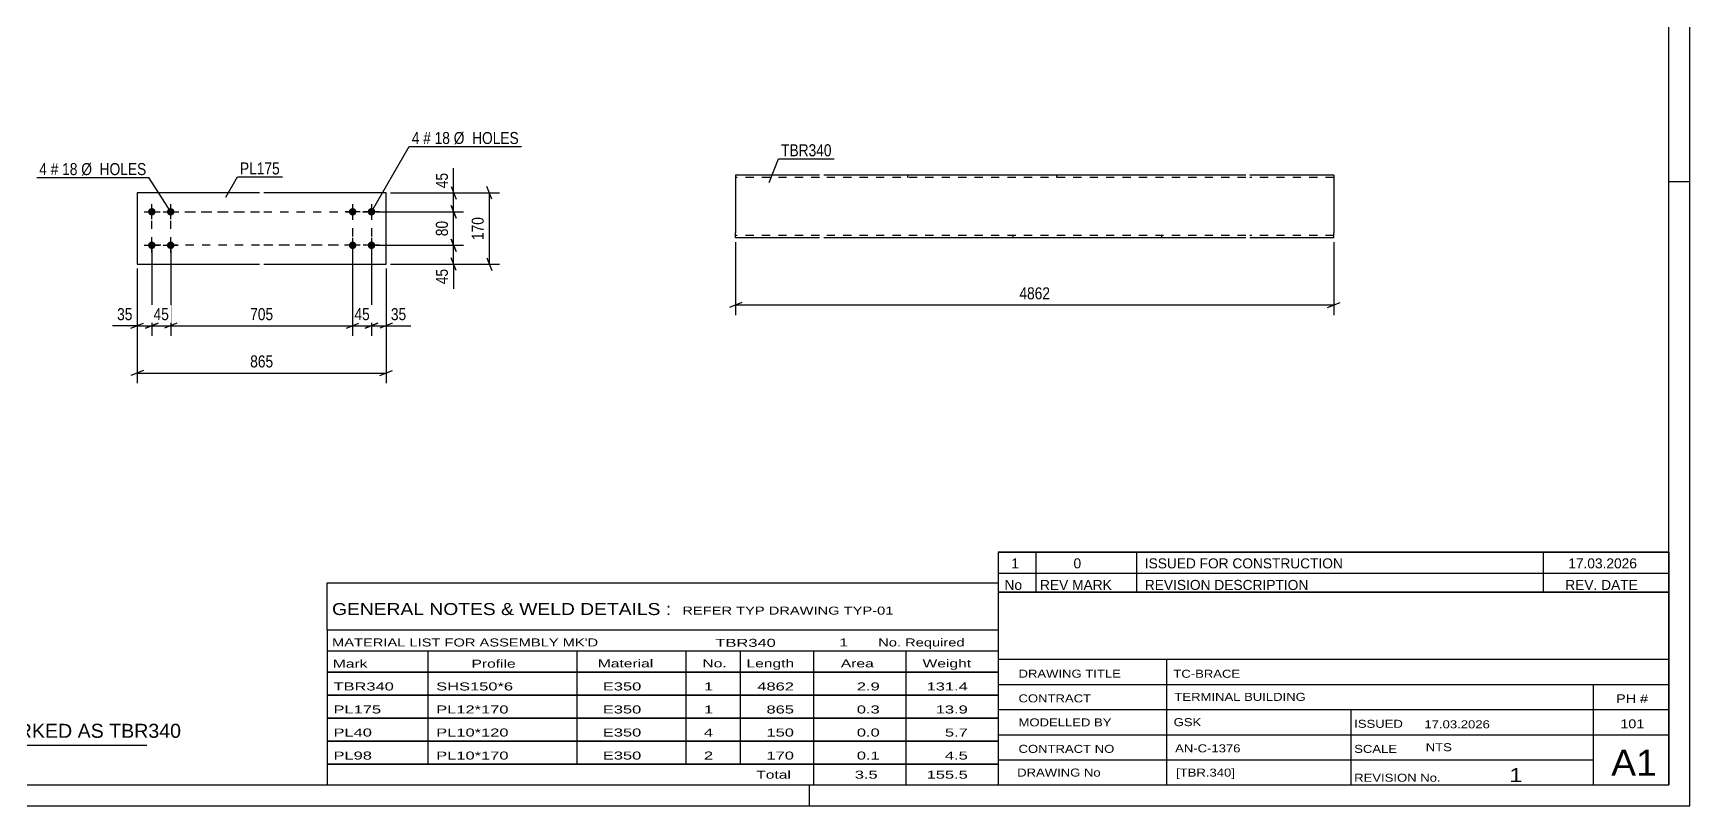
# Model space of a CAD drawing. Header units: millimetres. Extents: x 0 to 594, y 0 to 420.
# Drawn here: x 198.9 to 594, y 0 to 184.5 of the extents above; entities that cross this region are included whole.
import ezdxf

# ---------------------------------------------------------------- set-up
doc = ezdxf.new("R2010")
doc.units = ezdxf.units.MM
doc.linetypes.add('DXK_LINE_DOT2', pattern=[3.9198, 1.9599, -1.9599])
doc.styles.add('Arial', font='ARIAL.TTF', dxfattribs={"height": 0.2})
doc.styles.add('Arial Narrow', font='ARIALN.TTF', dxfattribs={"height": 0.2})

# ---------------------------------------------------------------- blocks, each defined once
blk = doc.blocks.new('Unknown-580874212-1129')
at = {"color": 5, "linetype": 'Continuous'}
for p, q in [((594, 0), (594, 420)), ((589, 5), (589, 415)), ((594, 149), (589, 149)), ((5, 5), (589, 5)), ((384, 0), (384, 5)), ((0, 0), (594, 0))]:
    blk.add_line(p, q, dxfattribs=at)
blk = doc.blocks.new('Part-580874212-3514 - 3513')
at = {"color": 2, "linetype": 'Continuous'}
for p, q in [((252.87, 146.32), (223.67, 146.32)), ((223.67, 146.32), (223.67, 129.32)), ((283.07, 146.32), (253.87, 146.32)), ((283.07, 129.32), (283.07, 146.32)), ((223.67, 129.32), (252.87, 129.32)), ((253.87, 129.32), (283.07, 129.32))]:
    blk.add_line(p, q, dxfattribs=at)
blk = doc.blocks.new('Bolt-580874212-3515 - 3513')
at = {"linetype": 'Continuous'}
for points in [[(275.07, 140.92, -1), (275.07, 142.72, -1)], [(279.57, 140.92, -1), (279.57, 142.72, -1)], [(275.07, 132.92, -1), (275.07, 134.72, -1)], [(279.57, 132.92, -1), (279.57, 134.72, -1)]]:
    blk.add_hatch(color=1, dxfattribs=at).paths.add_polyline_path(points)
at = {"color": 1, "linetype": 'Continuous'}
for p, q in [((275.07, 143.62), (275.07, 140.02)), ((279.57, 143.62), (279.57, 140.02)), ((276.87, 141.82), (273.27, 141.82)), ((281.37, 141.82), (277.77, 141.82)), ((275.07, 135.62), (275.07, 132.02)), ((279.57, 135.62), (279.57, 132.02)), ((276.87, 133.82), (273.27, 133.82)), ((281.37, 133.82), (277.77, 133.82))]:
    blk.add_line(p, q, dxfattribs=at)
blk = doc.blocks.new('Bolt-580874212-3516 - 3513')
at = {"linetype": 'Continuous'}
for points in [[(227.17, 142.72, -1), (227.17, 140.92, -1)], [(231.67, 142.72, -1), (231.67, 140.92, -1)], [(227.17, 134.72, -1), (227.17, 132.92, -1)], [(231.67, 134.72, -1), (231.67, 132.92, -1)]]:
    blk.add_hatch(color=1, dxfattribs=at).paths.add_polyline_path(points)
at = {"color": 1, "linetype": 'Continuous'}
for p, q in [((227.17, 140.02), (227.17, 143.62)), ((231.67, 140.02), (231.67, 143.62)), ((225.37, 141.82), (228.97, 141.82)), ((229.87, 141.82), (233.47, 141.82)), ((227.17, 132.02), (227.17, 135.62)), ((231.67, 132.02), (231.67, 135.62)), ((225.37, 133.82), (228.97, 133.82)), ((229.87, 133.82), (233.47, 133.82))]:
    blk.add_line(p, q, dxfattribs=at)
blk = doc.blocks.new('Part-580874212-1478 - 1462')
at = {"color": 2, "linetype": 'Continuous'}
for p, q in [((386.41, 150.57), (366.41, 150.57)), ((366.41, 150.57), (366.41, 136.77)), ((488.09, 150.57), (387.41, 150.57)), ((509.09, 150.57), (489.09, 150.57)), ((509.09, 150.57), (509.09, 136.77)), ((366.41, 135.92), (366.41, 136.77)), ((366.41, 135.66), (366.41, 135.92)), ((366.41, 135.57), (366.41, 135.66)), ((386.41, 135.57), (366.41, 135.57)), ((488.09, 135.57), (387.41, 135.57)), ((509.09, 135.57), (489.09, 135.57)), ((509.09, 135.57), (509.09, 136.77))]:
    blk.add_line(p, q, dxfattribs=at)
at = {"color": 7, "linetype": 'DXK_LINE_DOT2'}
for p, q in [((407.41, 150.57), (407.41, 149.97)), ((442.91, 150.57), (442.91, 149.97)), ((386.41, 149.97), (366.41, 149.97)), ((488.09, 149.97), (387.41, 149.97)), ((509.09, 149.97), (489.09, 149.97)), ((509.09, 149.97), (509.09, 149.93)), ((509.09, 149.93), (509.09, 149.97)), ((509.09, 149.83), (509.09, 149.93)), ((509.09, 149.93), (509.09, 149.83)), ((366.41, 136.31), (366.41, 136.77)), ((366.41, 135.92), (366.41, 136.54)), ((366.41, 136.17), (366.41, 136.22)), ((366.41, 136.17), (366.41, 136.22)), ((386.41, 136.17), (366.41, 136.17)), ((366.41, 135.57), (366.41, 135.57)), ((488.09, 136.17), (387.41, 136.17)), ((432.59, 135.57), (432.59, 136.17)), ((468.09, 135.57), (468.09, 136.17)), ((509.09, 136.17), (489.09, 136.17)), ((509.09, 136.22), (509.09, 136.54)), ((509.09, 136.17), (509.09, 136.22))]:
    blk.add_line(p, q, dxfattribs=at)
blk = doc.blocks.new('Rectangle-580874212-3690 - 3513')
at = {"color": 1, "linetype": 'DXK_LINE_DOT2'}
for p, q in [((227.17, 141.82), (252.87, 141.82)), ((227.17, 133.82), (227.17, 141.82)), ((253.87, 141.82), (279.57, 141.82)), ((279.57, 141.82), (279.57, 133.82)), ((252.87, 133.82), (227.17, 133.82)), ((279.57, 133.82), (253.87, 133.82))]:
    blk.add_line(p, q, dxfattribs=at)
blk = doc.blocks.new('Rectangle-580874212-3700 - 3513')
at = {"color": 1, "linetype": 'DXK_LINE_DOT2'}
for p, q in [((231.67, 141.82), (252.87, 141.82)), ((231.67, 133.82), (231.67, 141.82)), ((253.87, 141.82), (275.07, 141.82)), ((275.07, 141.82), (275.07, 133.82)), ((252.87, 133.82), (231.67, 133.82)), ((275.07, 133.82), (253.87, 133.82))]:
    blk.add_line(p, q, dxfattribs=at)
blk = doc.blocks.new('StraightDimension-580874212-3525 - 3513')
at = {"color": 7, "linetype": 'Continuous'}
for p, q in [((227.17, 132.82), (227.17, 112.2)), ((223.67, 128.32), (223.67, 112.2)), ((222.17, 114), (225.17, 115.2)), ((223.67, 114.6), (227.17, 114.6)), ((228.67, 115.2), (225.67, 114))]:
    blk.add_line(p, q, dxfattribs=at)
at = {"color": 0}
blk.add_wipeout([(223.14, 115.35), (223.14, 119.55), (218.29, 119.55), (218.29, 115.35)], dxfattribs=at)
at = {"color": 7, "linetype": 'Continuous'}
blk.add_line((223.67, 114.6), (217.76, 114.6), dxfattribs=at)
blk.add_line((223.67, 114.6), (217.76, 114.6), dxfattribs=at)
at = {"color": 3, "style": 'Arial Narrow'}
blk.add_text('35', height=2.863, dxfattribs=at).set_placement((218.89, 115.95))
blk = doc.blocks.new('StraightDimension-580874212-3521 - 3513')
at = {"color": 7, "linetype": 'Continuous'}
for p, q in [((279.57, 132.82), (279.57, 112.2)), ((283.07, 128.32), (283.07, 112.2)), ((278.07, 114), (281.07, 115.2)), ((279.57, 114.6), (283.07, 114.6)), ((284.57, 115.2), (281.57, 114))]:
    blk.add_line(p, q, dxfattribs=at)
at = {"color": 0}
blk.add_wipeout([(288.45, 115.35), (288.45, 119.55), (283.59, 119.55), (283.59, 115.35)], dxfattribs=at)
at = {"color": 7, "linetype": 'Continuous'}
blk.add_line((283.07, 114.6), (288.97, 114.6), dxfattribs=at)
blk.add_line((283.07, 114.6), (288.97, 114.6), dxfattribs=at)
at = {"color": 3, "style": 'Arial Narrow'}
blk.add_text('35', height=2.863, dxfattribs=at).set_placement((284.19, 115.95))
blk = doc.blocks.new('StraightDimension-580874212-3522 - 3513')
at = {"color": 7, "linetype": 'Continuous'}
for p, q in [((275.07, 132.82), (275.07, 112.2)), ((279.57, 132.82), (279.57, 112.2)), ((273.57, 114), (276.57, 115.2)), ((275.07, 114.6), (279.57, 114.6)), ((281.07, 115.2), (278.07, 114))]:
    blk.add_line(p, q, dxfattribs=at)
at = {"color": 0}
blk.add_wipeout([(279.75, 115.35), (279.75, 119.55), (274.89, 119.55), (274.89, 115.35)], dxfattribs=at)
at = {"color": 3, "style": 'Arial Narrow'}
blk.add_text('45', height=2.863, dxfattribs=at).set_placement((275.49, 115.95))
blk = doc.blocks.new('StraightDimension-580874212-3523 - 3513')
at = {"color": 7, "linetype": 'Continuous'}
for p, q in [((231.67, 132.82), (231.67, 112.2)), ((275.07, 132.82), (275.07, 112.2)), ((233.17, 115.2), (230.17, 114)), ((231.67, 114.6), (275.07, 114.6)), ((273.57, 114), (276.57, 115.2))]:
    blk.add_line(p, q, dxfattribs=at)
at = {"color": 0}
blk.add_wipeout([(256.71, 115.35), (256.71, 119.55), (250.03, 119.55), (250.03, 115.35)], dxfattribs=at)
at = {"color": 3, "style": 'Arial Narrow'}
blk.add_text('705', height=2.863, dxfattribs=at).set_placement((250.63, 115.95))
blk = doc.blocks.new('StraightDimension-580874212-3524 - 3513')
at = {"color": 7, "linetype": 'Continuous'}
for p, q in [((227.17, 132.82), (227.17, 112.2)), ((231.67, 132.82), (231.67, 112.2)), ((225.67, 114), (228.67, 115.2)), ((227.17, 114.6), (231.67, 114.6)), ((233.17, 115.2), (230.17, 114))]:
    blk.add_line(p, q, dxfattribs=at)
at = {"color": 0}
blk.add_wipeout([(231.85, 115.35), (231.85, 119.55), (226.99, 119.55), (226.99, 115.35)], dxfattribs=at)
at = {"color": 3, "style": 'Arial Narrow'}
blk.add_text('45', height=2.863, dxfattribs=at).set_placement((227.59, 115.95))
blk = doc.blocks.new('StraightDimension-580874212-3541 - 3513')
at = {"color": 7, "linetype": 'Continuous'}
for p, q in [((223.67, 128.32), (223.67, 100.92)), ((283.07, 128.32), (283.07, 100.92)), ((225.17, 103.92), (222.17, 102.72)), ((223.67, 103.32), (283.07, 103.32)), ((281.57, 102.72), (284.57, 103.92))]:
    blk.add_line(p, q, dxfattribs=at)
at = {"color": 0}
blk.add_wipeout([(256.71, 104.07), (256.71, 108.27), (250.03, 108.27), (250.03, 104.07)], dxfattribs=at)
at = {"color": 3, "style": 'Arial Narrow'}
blk.add_text('865', height=2.863, dxfattribs=at).set_placement((250.63, 104.67))
blk = doc.blocks.new('StraightDimension-580874212-3561 - 3513')
at = {"color": 7, "linetype": 'Continuous'}
for p, q in [((284.07, 146.32), (310.07, 146.32)), ((308.27, 144.82), (307.07, 147.82)), ((307.67, 129.32), (307.67, 146.32)), ((307.07, 130.82), (308.27, 127.82)), ((284.07, 129.32), (310.07, 129.32))]:
    blk.add_line(p, q, dxfattribs=at)
at = {"color": 0}
blk.add_wipeout([(306.92, 141.16), (302.72, 141.16), (302.72, 134.47), (306.92, 134.47)], dxfattribs=at)
at = {"color": 3, "style": 'Arial Narrow'}
blk.add_text('170', height=2.863, rotation=90.0002, dxfattribs=at).set_placement((306.32, 135.07))
blk = doc.blocks.new('StraightDimension-580874212-3663 - 3513')
at = {"color": 7, "linetype": 'Continuous'}
for p, q in [((284.07, 146.32), (301.53, 146.32)), ((298.53, 147.82), (299.73, 144.82)), ((299.13, 141.82), (299.13, 146.32)), ((299.73, 140.32), (298.53, 143.32)), ((280.57, 141.82), (301.53, 141.82))]:
    blk.add_line(p, q, dxfattribs=at)
at = {"color": 0}
blk.add_wipeout([(298.38, 151.7), (294.18, 151.7), (294.18, 146.84), (298.38, 146.84)], dxfattribs=at)
at = {"color": 7, "linetype": 'Continuous'}
blk.add_line((299.13, 146.32), (299.13, 152.22), dxfattribs=at)
blk.add_line((299.13, 146.32), (299.13, 152.22), dxfattribs=at)
at = {"color": 3, "style": 'Arial Narrow'}
blk.add_text('45', height=2.863, rotation=90.0002, dxfattribs=at).set_placement((297.78, 147.44))
blk = doc.blocks.new('StraightDimension-580874212-3664 - 3513')
at = {"color": 7, "linetype": 'Continuous'}
for p, q in [((298.53, 143.32), (299.73, 140.32)), ((280.57, 141.82), (301.53, 141.82)), ((299.13, 133.82), (299.13, 141.82)), ((299.73, 132.32), (298.53, 135.32)), ((280.57, 133.82), (301.53, 133.82))]:
    blk.add_line(p, q, dxfattribs=at)
at = {"color": 0}
blk.add_wipeout([(298.38, 140.24), (294.18, 140.24), (294.18, 135.39), (298.38, 135.39)], dxfattribs=at)
at = {"color": 3, "style": 'Arial Narrow'}
blk.add_text('80', height=2.863, rotation=90.0002, dxfattribs=at).set_placement((297.78, 135.99))
blk = doc.blocks.new('StraightDimension-580874212-3665 - 3513')
at = {"color": 7, "linetype": 'Continuous'}
for p, q in [((298.53, 135.32), (299.73, 132.32)), ((280.57, 133.82), (301.53, 133.82)), ((299.73, 127.82), (298.53, 130.82)), ((299.13, 129.32), (299.13, 133.82)), ((284.07, 129.32), (301.53, 129.32))]:
    blk.add_line(p, q, dxfattribs=at)
at = {"color": 0}
blk.add_wipeout([(298.38, 128.79), (294.18, 128.79), (294.18, 123.93), (298.38, 123.93)], dxfattribs=at)
at = {"color": 7, "linetype": 'Continuous'}
blk.add_line((299.13, 129.32), (299.13, 123.41), dxfattribs=at)
blk.add_line((299.13, 129.32), (299.13, 123.41), dxfattribs=at)
at = {"color": 3, "style": 'Arial Narrow'}
blk.add_text('45', height=2.863, rotation=90.0002, dxfattribs=at).set_placement((297.78, 124.53))
blk = doc.blocks.new('StraightDimension-580874212-1485 - 1462')
at = {"color": 7, "linetype": 'Continuous'}
for p, q in [((366.41, 134.57), (366.41, 117.17)), ((509.09, 134.57), (509.09, 117.17)), ((367.91, 120.17), (364.91, 118.97)), ((366.41, 119.57), (509.09, 119.57)), ((507.59, 118.97), (510.59, 120.17))]:
    blk.add_line(p, q, dxfattribs=at)
at = {"color": 0}
blk.add_wipeout([(442.01, 120.32), (442.01, 124.52), (433.49, 124.52), (433.49, 120.32)], dxfattribs=at)
at = {"color": 3, "style": 'Arial Narrow'}
blk.add_text('4862', height=2.863, dxfattribs=at).set_placement((434.09, 120.92))
blk = doc.blocks.new('Unknown-580874212-4667')
at = {"color": 7, "linetype": 'Continuous'}
for p, q in [((269, 53.25), (429, 53.25)), ((269, 42), (269, 53.25)), ((429, 53.25), (429, 42)), ((269, 42), (429, 42)), ((269, 42), (269, 37)), ((429, 42), (429, 37)), ((269, 37), (429, 37)), ((269, 37), (269, 32)), ((293, 37), (293, 32)), ((328.5, 37), (328.5, 32)), ((354.5, 37), (354.5, 32)), ((367.5, 37), (367.5, 32)), ((385, 37), (385, 32)), ((407, 37), (407, 32)), ((429, 37), (429, 32)), ((269, 32), (429, 32)), ((269, 31.95), (269, 26.55)), ((269, 31.95), (429, 31.95)), ((293, 32), (293, 26.5)), ((328.5, 32), (328.5, 26.5)), ((354.5, 32), (354.5, 26.5)), ((367.5, 32), (367.5, 26.5)), ((385, 32), (385, 26.5)), ((407, 32), (407, 26.5)), ((429, 31.95), (429, 26.55)), ((269, 26.55), (429, 26.55)), ((269, 26.45), (269, 21.05)), ((269, 26.45), (429, 26.45)), ((293, 26.5), (293, 21)), ((328.5, 26.5), (328.5, 21)), ((354.5, 26.5), (354.5, 21)), ((367.5, 26.5), (367.5, 21)), ((385, 26.5), (385, 21)), ((407, 26.5), (407, 21)), ((429, 26.45), (429, 21.05)), ((269, 21.05), (429, 21.05)), ((269, 20.95), (269, 15.55)), ((269, 20.95), (429, 20.95)), ((293, 21), (293, 15.5)), ((328.5, 21), (328.5, 15.5)), ((354.5, 21), (354.5, 15.5)), ((367.5, 21), (367.5, 15.5)), ((385, 21), (385, 15.5)), ((407, 21), (407, 15.5)), ((429, 20.95), (429, 15.55)), ((269, 15.55), (429, 15.55)), ((269, 15.45), (269, 10.05)), ((269, 15.45), (429, 15.45)), ((293, 15.5), (293, 10)), ((328.5, 15.5), (328.5, 10)), ((354.5, 15.5), (354.5, 10)), ((367.5, 15.5), (367.5, 10)), ((385, 15.5), (385, 10)), ((407, 15.5), (407, 10)), ((429, 15.45), (429, 10.05)), ((269, 10.05), (429, 10.05)), ((269, 10), (429, 10)), ((269, 10), (269, 5)), ((385, 10), (385, 5)), ((407, 10), (407, 5)), ((429, 10), (429, 5)), ((269, 5), (429, 5))]:
    blk.add_line(p, q, dxfattribs=at)
at = {"color": 7, "style": 'Arial Narrow'}
for s, height, width, p in [('GENERAL NOTES & WELD DETAILS :', 2.8633, 1.4, (270.15, 45.56)), ('REFER TYP DRAWING TYP-01', 1.9089, 1.6, (353.7, 45.66)), ("MATERIAL LIST FOR ASSEMBLY MK'D", 1.9089, 1.6, (270.15, 38.06)), ('TBR340', 1.909, 1.794707, (361.59, 37.97)), ('1', 1.91, 1.794707, (391.08, 38.06)), ('No. Required', 1.9089, 1.6, (400.41, 38.06)), ('Mark', 1.909, 1.7, (270.34, 33)), ('Profile', 1.909, 1.7, (303.41, 33)), ('Material', 1.909, 1.7, (333.54, 33.06)), ('No.', 1.909, 1.7, (358.5, 33.06)), ('Length', 1.909, 1.7, (369, 33.06)), ('Area', 1.909, 1.7, (391.5, 33.06)), ('Weight', 1.909, 1.7, (411, 33.06))]:
    blk.add_text(s, height=height, dxfattribs=dict(at, width=width)).set_placement(p)
at = {"color": 7, "linetype": 'Continuous', "style": 'Arial Narrow'}
for s, height, width, p in [('TBR340', 1.909, 1.794707, (270.5, 27.56)), ('SHS150*6', 1.909, 1.794707, (295, 27.56)), ('E350', 1.909, 1.794707, (334.74, 27.56)), ('1', 1.91, 1.794707, (358.86, 27.56)), ('4862', 1.909, 1.794707, (371.58, 27.56)), ('2.9', 1.909, 1.794707, (395.32, 27.56)), ('131.4', 1.909, 1.794707, (411.96, 27.56)), ('PL175', 1.909, 1.794707, (270.5, 22.06)), ('PL12*170', 1.909, 1.794707, (295, 22.06)), ('E350', 1.909, 1.794707, (334.74, 22.06)), ('1', 1.91, 1.794707, (358.86, 22.06)), ('865', 1.909, 1.794707, (373.77, 22.06)), ('0.3', 1.909, 1.794707, (395.32, 22.06)), ('13.9', 1.909, 1.794707, (414.14, 22.06)), ('PL40', 1.909, 1.794707, (270.5, 16.56)), ('PL10*120', 1.909, 1.794707, (295, 16.56)), ('E350', 1.909, 1.794707, (334.74, 16.56)), ('4', 1.91, 1.794707, (358.86, 16.56)), ('150', 1.909, 1.794707, (373.77, 16.56)), ('0.0', 1.909, 1.794707, (395.32, 16.56)), ('5.7', 1.909, 1.794707, (416.33, 16.56)), ('PL98', 1.909, 1.794707, (270.5, 11.06)), ('PL10*170', 1.909, 1.794707, (295, 11.06)), ('E350', 1.909, 1.794707, (334.74, 11.06)), ('2', 1.91, 1.794707, (358.86, 11.06)), ('170', 1.909, 1.794707, (373.77, 11.06)), ('0.1', 1.909, 1.794707, (395.32, 11.06)), ('4.5', 1.909, 1.794707, (416.33, 11.06)), ('Total', 1.909, 1.7, (371.33, 6.5)), ('3.5', 1.909, 1.794707, (394.83, 6.5)), ('155.5', 1.909, 1.794707, (411.96, 6.5))]:
    blk.add_text(s, height=height, dxfattribs=dict(at, width=width)).set_placement(p)
blk = doc.blocks.new('Unknown-580874212-4665')
at = {"color": 7, "linetype": 'Continuous'}
for p, q in [((429, 51.05), (429, 5)), ((429, 51.05), (589, 51.05)), ((589, 51), (589, 5)), ((429, 35), (589, 35)), ((469.14, 35), (469.14, 5)), ((429, 29), (589, 29)), ((571, 5.05), (571, 29.05)), ((429, 23), (589, 23)), ((513.14, 23), (513.14, 5)), ((429, 17), (589, 17)), ((429, 11), (571, 11)), ((429, 5), (589, 5))]:
    blk.add_line(p, q, dxfattribs=at)
at = {"color": 7, "style": 'Arial Narrow'}
for s, height, width, p in [('DRAWING TITLE', 1.9089, 1.425378, (433.88, 30.61)), ('TC-BRACE', 1.909, 1.425378, (470.81, 30.59)), ('CONTRACT', 1.909, 1.425378, (433.88, 24.71)), ('TERMINAL BUILDING', 1.9089, 1.425378, (471.06, 25.07)), ('MODELLED BY', 1.9089, 1.425378, (433.88, 18.98)), ('GSK', 1.909, 1.425378, (470.88, 19.04)), ('ISSUED', 1.909, 1.425378, (513.94, 18.64)), ('17.03.2026', 1.909, 1.425378, (530.69, 18.52)), ('CONTRACT NO', 1.9089, 1.425378, (433.88, 12.66)), ('AN-C-1376', 1.909, 1.425378, (471.23, 12.78)), ('SCALE', 1.909, 1.425378, (513.94, 12.65)), ('A1', 6.204, 1.25, (575.24, 7.2)), ('DRAWING No', 1.909, 1.425378, (433.56, 7)), ('[TBR.340]', 1.909, 1.425378, (471.46, 6.99)), ('1', 3.34, 1.5, (550.91, 5.68)), ('REVISION No.', 1.9089, 1.425378, (513.94, 5.77))]:
    blk.add_text(s, height=height, dxfattribs=dict(at, width=width)).set_placement(p)
at = {"color": 7, "linetype": 'Continuous', "style": 'Arial Narrow'}
for s, height, width, p in [('PH #', 2.1, 1.42538, (576.4, 24.55)), ('101', 2.1, 1.42538, (577.41, 18.55)), ('NTS', 1.909, 1.425378, (531, 13.05))]:
    blk.add_text(s, height=height, dxfattribs=dict(at, width=width)).set_placement(p)
blk = doc.blocks.new('Unknown-580874212-4666')
at = {"color": 7, "linetype": 'Continuous'}
for p, q in [((429, 60.55), (589, 60.55)), ((589, 60.55), (429, 60.55)), ((429, 60.55), (429, 55.55)), ((438, 60.55), (438, 55.55)), ((462, 60.55), (462, 55.55)), ((559, 60.55), (559, 55.55)), ((589, 60.55), (589, 55.55)), ((429, 55.55), (589, 55.55)), ((429, 55.55), (429, 51.05)), ((429, 55.55), (589, 55.55)), ((438, 55.55), (438, 51.05)), ((462, 55.55), (462, 51.05)), ((559, 55.55), (559, 51.05)), ((589, 55.55), (589, 51.05)), ((589, 51.05), (429, 51.05))]:
    blk.add_line(p, q, dxfattribs=at)
at = {"color": 7, "linetype": 'Continuous', "style": 'Arial Narrow'}
for s, height, width, p in [('1', 2.39, 1.196471, (432.16, 56.7)), ('0', 2.39, 1.196471, (447, 56.7)), ('ISSUED FOR CONSTRUCTION', 2.3861, 1.196471, (464, 56.7)), ('17.03.2026', 2.386, 1.196471, (565, 56.7)), ('No', 2.386, 1.2, (430.54, 51.55)), ('REV MARK', 2.386, 1.2, (439, 51.55)), ('REVISION DESCRIPTION', 2.3861, 1.2, (464, 51.55)), ('REV. DATE', 2.386, 1.2, (564.28, 51.55))]:
    blk.add_text(s, height=height, dxfattribs=dict(at, width=width)).set_placement(p)
blk = doc.blocks.new('Unknown-580874212-4668')
at = {"color": 7, "linetype": 'Continuous'}
blk.add_line((156, 14.5), (226, 14.5), dxfattribs=at)
at = {"color": 7, "style": 'Arial'}
blk.add_text('ONE-TCH-BRACE MARKED AS TBR340', height=3.3428, dxfattribs=at).set_placement((147.99, 16.25))
blk = doc.blocks.new('Mark-580874212-3568 - 3513')
at = {"color": 0}
blk.add_wipeout([(202.15, 150.58), (202.15, 153.58), (200.32, 153.58), (200.32, 150.58)], dxfattribs=at)
blk.add_wipeout([(202.15, 150.58), (202.15, 153.58), (200.32, 153.58), (200.32, 150.58)], dxfattribs=at)
blk.add_wipeout([(204.88, 150.58), (204.88, 153.58), (203.05, 153.58), (203.05, 150.58)], dxfattribs=at)
blk.add_wipeout([(204.88, 150.58), (204.88, 153.58), (203.05, 153.58), (203.05, 150.58)], dxfattribs=at)
at = {"color": 3, "style": 'Arial Narrow'}
blk.add_text('4', height=2.86, dxfattribs=at).set_placement((200.32, 150.58))
at = {"color": 0}
blk.add_wipeout([(209.44, 150.58), (209.44, 153.58), (205.78, 153.58), (205.78, 150.58)], dxfattribs=at)
blk.add_wipeout([(209.44, 150.58), (209.44, 153.58), (205.78, 153.58), (205.78, 150.58)], dxfattribs=at)
at = {"color": 3, "style": 'Arial Narrow'}
blk.add_text('#', height=2.86, dxfattribs=at).set_placement((203.05, 150.58))
at = {"color": 0}
blk.add_wipeout([(225.86, 150.58), (225.86, 153.58), (210.34, 153.58), (210.34, 150.58)], dxfattribs=at)
blk.add_wipeout([(225.86, 150.58), (225.86, 153.58), (210.34, 153.58), (210.34, 150.58)], dxfattribs=at)
at = {"color": 7, "linetype": 'Continuous'}
for p in [(199.72, 149.98), (231.67, 141.82)]:
    blk.add_line(p, (226.46, 149.98), dxfattribs=at)
at = {"color": 3, "style": 'Arial Narrow'}
for s, p in [('18', (205.78, 150.58)), ('Ø  HOLES', (210.34, 150.58))]:
    blk.add_text(s, height=2.863, dxfattribs=at).set_placement(p)
blk = doc.blocks.new('Mark-580874212-3564 - 3513')
at = {"color": 0}
blk.add_wipeout([(257.7, 150.73), (257.7, 153.73), (248.19, 153.73), (248.19, 150.73)], dxfattribs=at)
blk.add_wipeout([(257.7, 150.73), (257.7, 153.73), (248.19, 153.73), (248.19, 150.73)], dxfattribs=at)
at = {"color": 30, "linetype": 'Continuous'}
for p, q in [((244.79, 145.31), (247.59, 150.13)), ((247.59, 150.13), (258.3, 150.13))]:
    blk.add_line(p, q, dxfattribs=at)
at = {"color": 3, "style": 'Arial Narrow'}
blk.add_text('PL175', height=2.863, dxfattribs=at).set_placement((248.19, 150.73))
blk = doc.blocks.new('Mark-580874212-3567 - 3513')
at = {"color": 0}
blk.add_wipeout([(291, 158), (291, 161), (289.17, 161), (289.17, 158)], dxfattribs=at)
blk.add_wipeout([(291, 158), (291, 161), (289.17, 161), (289.17, 158)], dxfattribs=at)
at = {"color": 7, "linetype": 'Continuous'}
blk.add_line((279.57, 141.82), (288.57, 157.4), dxfattribs=at)
at = {"color": 0}
blk.add_wipeout([(293.72, 158), (293.72, 161), (291.9, 161), (291.9, 158)], dxfattribs=at)
blk.add_wipeout([(293.72, 158), (293.72, 161), (291.9, 161), (291.9, 158)], dxfattribs=at)
at = {"color": 3, "style": 'Arial Narrow'}
blk.add_text('4', height=2.86, dxfattribs=at).set_placement((289.17, 158))
at = {"color": 0}
blk.add_wipeout([(298.28, 158), (298.28, 161), (294.62, 161), (294.62, 158)], dxfattribs=at)
blk.add_wipeout([(298.28, 158), (298.28, 161), (294.62, 161), (294.62, 158)], dxfattribs=at)
at = {"color": 3, "style": 'Arial Narrow'}
blk.add_text('#', height=2.86, dxfattribs=at).set_placement((291.9, 158))
at = {"color": 0}
blk.add_wipeout([(314.71, 158), (314.71, 161), (299.18, 161), (299.18, 158)], dxfattribs=at)
blk.add_wipeout([(314.71, 158), (314.71, 161), (299.18, 161), (299.18, 158)], dxfattribs=at)
at = {"color": 7, "linetype": 'Continuous'}
blk.add_line((288.57, 157.4), (315.31, 157.4), dxfattribs=at)
at = {"color": 3, "style": 'Arial Narrow'}
for s, p in [('18', (294.62, 158)), ('Ø  HOLES', (299.18, 158))]:
    blk.add_text(s, height=2.863, dxfattribs=at).set_placement(p)
blk = doc.blocks.new('Mark-580874212-1474 - 1462')
at = {"color": 0}
blk.add_wipeout([(389.3, 155.07), (389.3, 158.07), (377.25, 158.07), (377.25, 155.07)], dxfattribs=at)
blk.add_wipeout([(389.3, 155.07), (389.3, 158.07), (377.25, 158.07), (377.25, 155.07)], dxfattribs=at)
at = {"color": 30, "linetype": 'Continuous'}
for p, q in [((374.42, 148.82), (376.65, 154.47)), ((376.65, 154.47), (389.9, 154.47))]:
    blk.add_line(p, q, dxfattribs=at)
at = {"color": 3, "style": 'Arial Narrow'}
blk.add_text('TBR340', height=2.863, dxfattribs=at).set_placement((377.25, 155.07))

msp = doc.modelspace()

# ---------------------------------------------------------------- block references
for name in ['Unknown-580874212-1129', 'Part-580874212-1478 - 1462', 'Part-580874212-3514 - 3513', 'Bolt-580874212-3516 - 3513', 'Bolt-580874212-3515 - 3513', 'Rectangle-580874212-3690 - 3513', 'Rectangle-580874212-3700 - 3513', 'Unknown-580874212-4666', 'Unknown-580874212-4667', 'Unknown-580874212-4665', 'Unknown-580874212-4668']:
    msp.add_blockref(name, (0, 0))

# ---------------------------------------------------------------- next in the draw order: block references
for name in ['Mark-580874212-1474 - 1462', 'Mark-580874212-3568 - 3513', 'Mark-580874212-3564 - 3513', 'StraightDimension-580874212-1485 - 1462', 'StraightDimension-580874212-3525 - 3513', 'StraightDimension-580874212-3521 - 3513']:
    msp.add_blockref(name, (0, 0))

# ---------------------------------------------------------------- next in the draw order: block references
msp.add_blockref('StraightDimension-580874212-3522 - 3513', (0, 0))

# ---------------------------------------------------------------- next in the draw order: block references
msp.add_blockref('StraightDimension-580874212-3523 - 3513', (0, 0))

# ---------------------------------------------------------------- next in the draw order: block references
msp.add_blockref('StraightDimension-580874212-3524 - 3513', (0, 0))

# ---------------------------------------------------------------- next in the draw order: block references
msp.add_blockref('StraightDimension-580874212-3541 - 3513', (0, 0))

# ---------------------------------------------------------------- next in the draw order: block references
msp.add_blockref('StraightDimension-580874212-3561 - 3513', (0, 0))

# ---------------------------------------------------------------- next in the draw order: block references
msp.add_blockref('StraightDimension-580874212-3663 - 3513', (0, 0))

# ---------------------------------------------------------------- next in the draw order: block references
msp.add_blockref('StraightDimension-580874212-3664 - 3513', (0, 0))

# ---------------------------------------------------------------- next in the draw order: block references
for name in ['Mark-580874212-3567 - 3513', 'StraightDimension-580874212-3665 - 3513']:
    msp.add_blockref(name, (0, 0))

doc.saveas('drawing.dxf')
